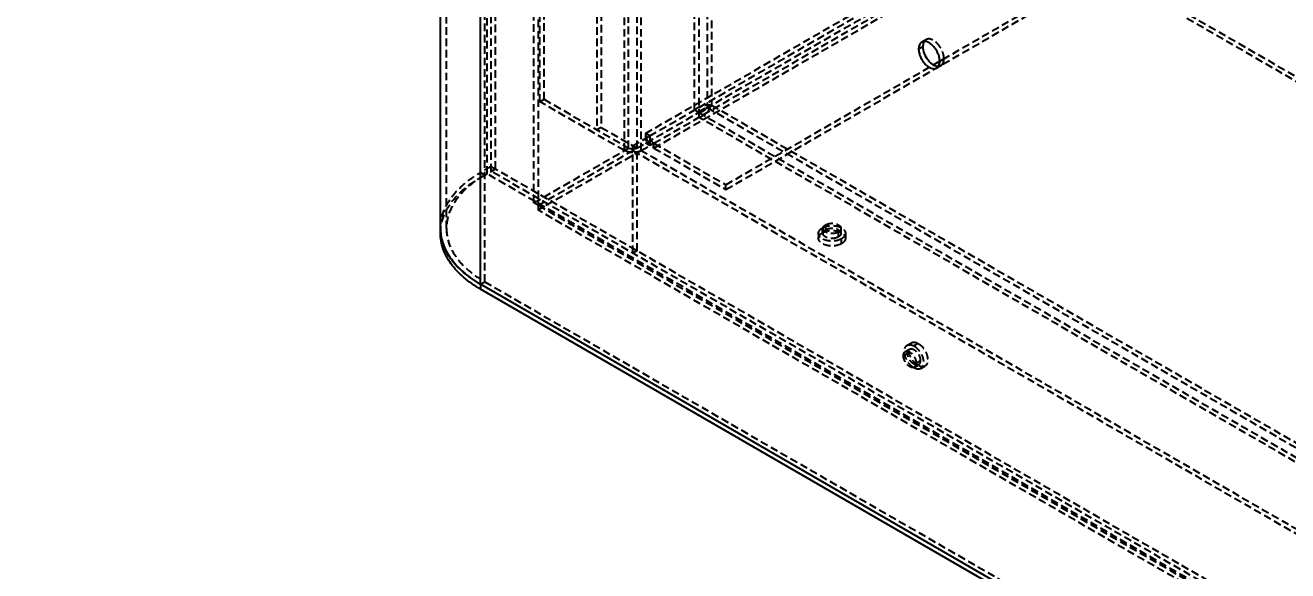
# Model space of a CAD drawing. Header units: millimetres. Extents: x 13106 to 40242, y 18888 to 28426.
# Drawn here: x 22831.4 to 23042.6, y 19859.2 to 19950.4 of the extents above; entities that cross this region are included whole.
import ezdxf
from ezdxf import colors
from ezdxf.entities.mleader import LeaderData, LeaderLine
from ezdxf.math import Vec2, Vec3

# ---------------------------------------------------------------- set-up
doc = ezdxf.new("R2010")
doc.units = ezdxf.units.MM
doc.linetypes.add('HIDDEN', pattern=[1.905, 1.27, -0.635])
doc.layers.add('02___PRT_ALL_AXES', color=7, linetype='Continuous')
doc.layers.add('DEFAULT_2', color=8, linetype='HIDDEN')

msp = doc.modelspace()

# ---------------------------------------------------------------- linework, layer by layer
at = {"color": 3, "linetype": 'Continuous'}
for p, q in [((22900.874, 19916.466), (22900.874, 20055.271)), ((22907.569, 19907.133), (22907.569, 20045.939)), ((22900.916, 19915.658), (22900.915, 19915.669)), ((23193.439, 19742.09), (22907.569, 19907.133))]:
    msp.add_line(p, q, dxfattribs=at)
at = {"color": 7, "linetype": 'Continuous'}
for p, q in [((22900.874, 19916.466), (22900.874, 19915.649)), ((22907.569, 19907.133), (22907.569, 19906.317)), ((23193.439, 19741.273), (22907.569, 19906.317))]:
    msp.add_line(p, q, dxfattribs=at)
at = {"color": 3, "linetype": 'Continuous'}
msp.add_arc((22908.526, 19916.467), 7.653, 180.00656, 185.98401, dxfattribs=at)
at = {"color": 7, "linetype": 'Continuous'}
msp.add_open_spline([(22907.569, 19906.317), (22906.566, 19906.896), (22904.746, 19908.149), (22902.571, 19910.436), (22901.195, 19912.963), (22900.874, 19914.779), (22900.874, 19915.649)], degree=3, knots=[0, 0, 0, 0, 0.2898043, 0.5490508, 0.7822292, 1, 1, 1, 1], dxfattribs=at)
at = {"color": 3, "linetype": 'Continuous'}
for points, knots in [([(22900.916, 19915.658), (22901.002, 19914.85), (22901.455, 19913.19), (22902.865, 19910.903), (22904.942, 19908.824), (22906.64, 19907.67), (22907.569, 19907.133)], [0, 0, 0, 0, 0.2179865, 0.4528063, 0.7124144, 1, 1, 1, 1]), ([(22901.248, 19914.087), (22901.207, 19914.216), (22901.057, 19914.731), (22900.959, 19915.26), (22900.916, 19915.658)], [0, 0, 0, 0, 0.2529818, 1, 1, 1, 1]), ([(22901.909, 19912.539), (22901.841, 19912.665), (22901.585, 19913.165), (22901.375, 19913.688), (22901.248, 19914.087)], [0, 0, 0, 0, 0.2550086, 1, 1, 1, 1]), ([(22902.888, 19911.049), (22902.794, 19911.169), (22902.437, 19911.645), (22902.119, 19912.15), (22901.909, 19912.539)], [0, 0, 0, 0, 0.2562049, 1, 1, 1, 1]), ([(22904.17, 19909.638), (22904.052, 19909.751), (22903.6, 19910.198), (22903.178, 19910.676), (22902.888, 19911.049)], [0, 0, 0, 0, 0.2566285, 1, 1, 1, 1]), ([(22905.739, 19908.326), (22905.598, 19908.43), (22905.055, 19908.842), (22904.537, 19909.288), (22904.17, 19909.638)], [0, 0, 0, 0, 0.2565319, 1, 1, 1, 1]), ([(22907.569, 19907.133), (22907.408, 19907.227), (22906.782, 19907.599), (22906.175, 19908.005), (22905.739, 19908.326)], [0, 0, 0, 0, 0.2559129, 1, 1, 1, 1])]:
    msp.add_open_spline(points, degree=3, knots=knots, dxfattribs=at)
at = {"layer": '02___PRT_ALL_AXES', "color": 8, "linetype": 'HIDDEN'}
for p, q in [((22982.079, 19948.026), (22981.372, 19947.618)), ((22984.579, 19943.696), (22983.872, 19943.288)), ((22984.39, 19944.432), (22985.097, 19944.841)), ((22964.767, 19915.752), (22964.767, 19916.568)), ((22964.108, 19915.65), (22964.108, 19914.833)), ((22967.949, 19913.915), (22967.949, 19914.731)), ((22968.608, 19915.65), (22968.608, 19914.833)), ((22978.951, 19896.941), (22979.658, 19897.349)), ((22980.783, 19897.238), (22980.076, 19896.83)), ((22979.015, 19895.605), (22978.308, 19895.197)), ((22978.619, 19895.883), (22979.326, 19896.292)), ((22980.783, 19893.564), (22980.076, 19893.155)), ((22980.119, 19893.285), (22980.826, 19893.694)), ((22981.137, 19894.38), (22980.43, 19893.972)), ((22981.201, 19893.044), (22981.908, 19893.452))]:
    msp.add_line(p, q, dxfattribs=at)
at = {"layer": '02___PRT_ALL_AXES', "color": 7, "linetype": 'Continuous'}
msp.add_line((22980.854, 19946.473), (22981.561, 19946.882), dxfattribs=at)
at = {"layer": '02___PRT_ALL_AXES', "color": 8, "linetype": 'HIDDEN'}
msp.add_arc((22980.573, 19894.133), 0.507, 288.94133, 299.95797, dxfattribs=at)
at = {"layer": '02___PRT_ALL_AXES', "color": 3, "linetype": 'Continuous'}
for points, knots in [([(22984.39, 19944.432), (22984.39, 19944.646), (22984.33, 19945.095), (22984.107, 19945.755), (22983.763, 19946.391), (22983.326, 19946.95), (22982.831, 19947.388), (22982.315, 19947.67), (22981.81, 19947.771), (22981.497, 19947.69), (22981.372, 19947.618)], [0, 0, 0, 0, 0.1288259, 0.2705668, 0.417882, 0.5623852, 0.6962002, 0.8135934, 0.9130647, 1, 1, 1, 1]), ([(22981.372, 19947.618), (22981.289, 19947.57), (22981.135, 19947.441), (22980.971, 19947.172), (22980.873, 19946.841), (22980.854, 19946.6), (22980.854, 19946.473)], [0, 0, 0, 0, 0.2177726, 0.4509519, 0.7102012, 1, 1, 1, 1]), ([(22980.854, 19946.473), (22980.854, 19946.26), (22980.914, 19945.81), (22981.137, 19945.151), (22981.481, 19944.515), (22981.917, 19943.956), (22982.412, 19943.518), (22982.928, 19943.236), (22983.433, 19943.135), (22983.747, 19943.216), (22983.872, 19943.288)], [0, 0, 0, 0, 0.1288259, 0.2705668, 0.417882, 0.5623852, 0.6962002, 0.8135934, 0.9130647, 1, 1, 1, 1]), ([(22983.872, 19943.288), (22983.954, 19943.335), (22984.109, 19943.465), (22984.273, 19943.734), (22984.37, 19944.065), (22984.39, 19944.306), (22984.39, 19944.432)], [0, 0, 0, 0, 0.2177726, 0.4509519, 0.7102012, 1, 1, 1, 1])]:
    msp.add_open_spline(points, degree=3, knots=knots, dxfattribs=at)
at = {"layer": '02___PRT_ALL_AXES', "color": 7, "linetype": 'Continuous'}
for points, knots in [([(22981.775, 19947.732), (22981.739, 19947.676), (22981.603, 19947.413), (22981.561, 19947.11), (22981.561, 19946.882)], [0, 0, 0, 0, 0.225519, 1, 1, 1, 1]), ([(22981.561, 19946.882), (22981.561, 19946.493), (22981.751, 19945.68), (22982.262, 19944.783), (22982.82, 19944.177), (22983.371, 19943.753), (22983.867, 19943.565), (22984.172, 19943.58)], [0, 0, 0, 0, 0.2568497, 0.5385279, 0.6739585, 0.798147, 1, 1, 1, 1])]:
    msp.add_open_spline(points, degree=3, knots=knots, dxfattribs=at)
at = {"layer": '02___PRT_ALL_AXES', "color": 8, "linetype": 'HIDDEN'}
for points, knots in [([(22982.079, 19948.026), (22982.049, 19948.009), (22981.93, 19947.93), (22981.833, 19947.822), (22981.775, 19947.732)], [0, 0, 0, 0, 0.2447683, 1, 1, 1, 1]), ([(22985.097, 19944.841), (22985.097, 19945.054), (22985.037, 19945.504), (22984.814, 19946.163), (22984.47, 19946.799), (22984.033, 19947.358), (22983.538, 19947.796), (22983.023, 19948.078), (22982.518, 19948.179), (22982.204, 19948.098), (22982.079, 19948.026)], [0, 0, 0, 0, 0.1288259, 0.2705668, 0.417882, 0.5623852, 0.6962002, 0.8135934, 0.9130647, 1, 1, 1, 1]), ([(22984.172, 19943.58), (22984.209, 19943.582), (22984.35, 19943.596), (22984.488, 19943.644), (22984.579, 19943.696)], [0, 0, 0, 0, 0.259283, 1, 1, 1, 1]), ([(22984.579, 19943.696), (22984.661, 19943.744), (22984.816, 19943.873), (22984.98, 19944.142), (22985.078, 19944.473), (22985.097, 19944.714), (22985.097, 19944.841)], [0, 0, 0, 0, 0.2177726, 0.4509519, 0.7102012, 1, 1, 1, 1]), ([(22964.108, 19915.65), (22964.108, 19915.735), (22964.14, 19915.914), (22964.33, 19916.263), (22964.581, 19916.461), (22964.767, 19916.568)], [0, 0, 0, 0, 0.2184351, 0.4523244, 1, 1, 1, 1]), ([(22964.767, 19916.568), (22965.115, 19916.769), (22965.737, 19916.938), (22966.575, 19916.961), (22967.208, 19916.872), (22967.772, 19916.684), (22968.224, 19916.408), (22968.53, 19916.06), (22968.608, 19915.78), (22968.608, 19915.65)], [0, 0, 0, 0, 0.2695732, 0.4170898, 0.5617908, 0.6957888, 0.8133419, 0.9129478, 1, 1, 1, 1]), ([(22964.767, 19915.752), (22965.042, 19915.91), (22965.691, 19916.121), (22966.7, 19916.161), (22967.645, 19915.954), (22968.185, 19915.626), (22968.366, 19915.42)], [0, 0, 0, 0, 0.2488514, 0.5234159, 0.7846297, 1, 1, 1, 1]), ([(22967.949, 19914.731), (22967.601, 19914.53), (22966.979, 19914.362), (22966.141, 19914.338), (22965.508, 19914.427), (22964.944, 19914.616), (22964.492, 19914.891), (22964.186, 19915.239), (22964.108, 19915.52), (22964.108, 19915.65)], [0, 0, 0, 0, 0.2695732, 0.4170898, 0.5617908, 0.6957888, 0.8133419, 0.9129478, 1, 1, 1, 1]), ([(22964.108, 19914.833), (22964.108, 19914.868), (22964.118, 19915.011), (22964.169, 19915.15), (22964.223, 19915.243)], [0, 0, 0, 0, 0.243583, 1, 1, 1, 1]), ([(22967.949, 19913.915), (22967.601, 19913.714), (22966.979, 19913.545), (22966.141, 19913.522), (22965.508, 19913.611), (22964.944, 19913.799), (22964.492, 19914.075), (22964.186, 19914.423), (22964.108, 19914.703), (22964.108, 19914.833)], [0, 0, 0, 0, 0.2695732, 0.4170898, 0.5617908, 0.6957888, 0.8133419, 0.9129478, 1, 1, 1, 1]), ([(22964.223, 19915.243), (22964.232, 19915.259), (22964.27, 19915.32), (22964.314, 19915.378), (22964.35, 19915.42)], [0, 0, 0, 0, 0.2427585, 1, 1, 1, 1]), ([(22964.35, 19915.42), (22964.378, 19915.451), (22964.502, 19915.579), (22964.649, 19915.684), (22964.767, 19915.752)], [0, 0, 0, 0, 0.2338337, 1, 1, 1, 1]), ([(22968.608, 19915.65), (22968.608, 19915.564), (22968.576, 19915.385), (22968.386, 19915.036), (22968.135, 19914.839), (22967.949, 19914.731)], [0, 0, 0, 0, 0.2184351, 0.4523244, 1, 1, 1, 1]), ([(22968.608, 19914.833), (22968.608, 19914.748), (22968.576, 19914.569), (22968.386, 19914.22), (22968.135, 19914.022), (22967.949, 19913.915)], [0, 0, 0, 0, 0.2184351, 0.4523244, 1, 1, 1, 1]), ([(22968.366, 19915.42), (22968.378, 19915.406), (22968.425, 19915.35), (22968.466, 19915.29), (22968.493, 19915.243)], [0, 0, 0, 0, 0.2578325, 1, 1, 1, 1]), ([(22968.493, 19915.243), (22968.512, 19915.211), (22968.576, 19915.083), (22968.608, 19914.939), (22968.608, 19914.833)], [0, 0, 0, 0, 0.2613174, 1, 1, 1, 1]), ([(22978.951, 19896.941), (22979.025, 19896.984), (22979.196, 19897.046), (22979.593, 19897.056), (22979.89, 19896.937), (22980.076, 19896.83)], [0, 0, 0, 0, 0.2184359, 0.452332, 1, 1, 1, 1]), ([(22980.783, 19893.564), (22980.486, 19893.735), (22979.947, 19894.237), (22979.48, 19895.02), (22979.253, 19895.715), (22979.16, 19896.33), (22979.221, 19896.799), (22979.357, 19897.038)], [0, 0, 0, 0, 0.2550378, 0.5351523, 0.6705216, 0.7953358, 1, 1, 1, 1]), ([(22979.357, 19897.038), (22979.376, 19897.071), (22979.454, 19897.193), (22979.565, 19897.296), (22979.658, 19897.349)], [0, 0, 0, 0, 0.2616472, 1, 1, 1, 1]), ([(22979.658, 19897.349), (22979.732, 19897.392), (22979.903, 19897.454), (22980.3, 19897.464), (22980.597, 19897.345), (22980.783, 19897.238)], [0, 0, 0, 0, 0.2184359, 0.452332, 1, 1, 1, 1]), ([(22980.783, 19897.238), (22981.131, 19897.037), (22981.588, 19896.582), (22982.027, 19895.869), (22982.267, 19895.276), (22982.385, 19894.693), (22982.373, 19894.164), (22982.224, 19893.725), (22982.02, 19893.517), (22981.908, 19893.452)], [0, 0, 0, 0, 0.2695766, 0.4170945, 0.5617952, 0.6957932, 0.8133426, 0.9129475, 1, 1, 1, 1]), ([(22978.308, 19895.197), (22978.308, 19895.34), (22978.343, 19895.606), (22978.518, 19895.825), (22978.619, 19895.883)], [0, 0, 0, 0, 0.5507638, 1, 1, 1, 1]), ([(22980.119, 19893.285), (22980.044, 19893.242), (22979.856, 19893.194), (22979.553, 19893.254), (22979.243, 19893.423), (22978.837, 19893.784), (22978.456, 19894.373), (22978.308, 19894.929), (22978.308, 19895.197)], [0, 0, 0, 0, 0.0871471, 0.1868619, 0.3045423, 0.4386847, 0.7301363, 1, 1, 1, 1]), ([(22980.076, 19893.155), (22979.728, 19893.356), (22979.271, 19893.811), (22978.832, 19894.525), (22978.592, 19895.117), (22978.474, 19895.7), (22978.486, 19896.229), (22978.635, 19896.668), (22978.839, 19896.876), (22978.951, 19896.941)], [0, 0, 0, 0, 0.2695766, 0.4170945, 0.5617952, 0.6957932, 0.8133426, 0.9129475, 1, 1, 1, 1]), ([(22978.619, 19895.883), (22978.694, 19895.927), (22978.882, 19895.975), (22979.185, 19895.914), (22979.495, 19895.745), (22979.901, 19895.385), (22980.282, 19894.795), (22980.43, 19894.24), (22980.43, 19893.972)], [0, 0, 0, 0, 0.0871471, 0.1868619, 0.3045423, 0.4386847, 0.7301363, 1, 1, 1, 1]), ([(22979.015, 19895.605), (22979.015, 19895.634), (22979.019, 19895.744), (22979.037, 19895.854), (22979.06, 19895.931)], [0, 0, 0, 0, 0.2652538, 1, 1, 1, 1]), ([(22980.381, 19893.643), (22980.203, 19893.684), (22979.84, 19893.892), (22979.414, 19894.367), (22979.108, 19894.958), (22979.015, 19895.396), (22979.015, 19895.605)], [0, 0, 0, 0, 0.2172363, 0.4786809, 0.7522264, 1, 1, 1, 1]), ([(22979.06, 19895.931), (22979.084, 19896.008), (22979.148, 19896.149), (22979.264, 19896.256), (22979.326, 19896.292)], [0, 0, 0, 0, 0.5252879, 1, 1, 1, 1]), ([(22979.326, 19896.292), (22979.401, 19896.335), (22979.589, 19896.383), (22979.892, 19896.323), (22980.202, 19896.153), (22980.608, 19895.793), (22980.989, 19895.204), (22981.137, 19894.648), (22981.137, 19894.38)], [0, 0, 0, 0, 0.0871471, 0.1868619, 0.3045423, 0.4386847, 0.7301363, 1, 1, 1, 1]), ([(22980.076, 19896.83), (22980.424, 19896.629), (22980.881, 19896.174), (22981.32, 19895.46), (22981.56, 19894.868), (22981.678, 19894.285), (22981.666, 19893.756), (22981.517, 19893.317), (22981.313, 19893.109), (22981.201, 19893.044)], [0, 0, 0, 0, 0.2695766, 0.4170945, 0.5617952, 0.6957932, 0.8133426, 0.9129475, 1, 1, 1, 1]), ([(22981.201, 19893.044), (22981.127, 19893.001), (22980.956, 19892.939), (22980.559, 19892.929), (22980.262, 19893.048), (22980.076, 19893.155)], [0, 0, 0, 0, 0.2184359, 0.452332, 1, 1, 1, 1]), ([(22980.43, 19893.972), (22980.43, 19893.829), (22980.395, 19893.563), (22980.22, 19893.344), (22980.119, 19893.285)], [0, 0, 0, 0, 0.5507638, 1, 1, 1, 1]), ([(22980.737, 19893.653), (22980.69, 19893.637), (22980.622, 19893.624), (22980.554, 19893.623), (22980.536, 19893.623)], [0, 0, 0, 0, 0.7407102, 1, 1, 1, 1]), ([(22981.505, 19893.347), (22981.448, 19893.346), (22981.194, 19893.366), (22980.953, 19893.466), (22980.783, 19893.564)], [0, 0, 0, 0, 0.2265789, 1, 1, 1, 1]), ([(22981.137, 19894.38), (22981.137, 19894.237), (22981.102, 19893.971), (22980.927, 19893.752), (22980.826, 19893.694)], [0, 0, 0, 0, 0.5507638, 1, 1, 1, 1]), ([(22981.908, 19893.452), (22981.878, 19893.435), (22981.753, 19893.373), (22981.611, 19893.348), (22981.505, 19893.347)], [0, 0, 0, 0, 0.2438313, 1, 1, 1, 1])]:
    msp.add_open_spline(points, degree=3, knots=knots, dxfattribs=at)
msp.add_open_spline([(22980.536, 19893.623), (22980.484, 19893.624), (22980.432, 19893.632), (22980.381, 19893.643)], degree=3, dxfattribs=at)
at = {"layer": 'DEFAULT_2', "color": 8, "linetype": 'HIDDEN'}
for p, q in [((22935.175, 19932.347), (23214.481, 20093.603)), ((22917.214, 19920.344), (23215.895, 20092.787)), ((22936.589, 19930.714), (23215.895, 20091.97)), ((22936.589, 19929.897), (23215.895, 20091.154)), ((22948.61, 19923.774), (23227.916, 20085.03)), ((22948.61, 19922.957), (23227.916, 20084.214)), ((22908.658, 19925.61), (22908.658, 20065.232)), ((22909.365, 19926.019), (22909.365, 20065.641)), ((22910.072, 19926.427), (22910.072, 20065.232)), ((22901.874, 19916.466), (22901.874, 20055.271)), ((22908.276, 19907.542), (22908.276, 20046.347)), ((22917.497, 19937.654), (22917.497, 20034.818)), ((22918.204, 19938.062), (22918.204, 20035.226)), ((22927.043, 20030.123), (22927.043, 19932.959)), ((22927.75, 20030.531), (22927.75, 19933.367)), ((22943.377, 19936.266), (22943.377, 20030.164)), ((22944.084, 20029.756), (22944.084, 19935.858)), ((22945.498, 20028.939), (22945.498, 19936.674)), ((22946.205, 20029.347), (22946.205, 19937.082)), ((22931.639, 19929.489), (22931.639, 20026.653)), ((22932.346, 19929.897), (22932.346, 20027.061)), ((22933.76, 19929.897), (22933.76, 20027.061)), ((22934.467, 19929.489), (22934.467, 20026.653)), ((22916.507, 19920.753), (22916.507, 20014.65)), ((22917.214, 20015.059), (23185.209, 19860.335)), ((22917.214, 20014.242), (22917.214, 19920.344)), ((23185.209, 19859.519), (22917.214, 20014.242)), ((22935.882, 19931.939), (23038.414, 19991.136)), ((22917.497, 19937.654), (22918.204, 19938.062)), ((22931.639, 19929.489), (22917.497, 19937.654)), ((22918.204, 19938.062), (23220.14, 19763.743)), ((22944.084, 19935.858), (22943.377, 19936.266)), ((22944.084, 19935.858), (22944.084, 19935.041)), ((22944.084, 19935.858), (23212.079, 19781.134)), ((23212.079, 19780.318), (22944.084, 19935.041)), ((22945.498, 19936.674), (23212.079, 19782.767)), ((22946.205, 19937.082), (23212.786, 19783.176)), ((22927.75, 19933.367), (22927.043, 19932.959)), ((22927.75, 19933.367), (23209.18, 19770.888)), ((22916.507, 19920.753), (22935.882, 19931.939)), ((22935.175, 19932.347), (22935.175, 19930.714)), ((22935.882, 19931.939), (22935.175, 19932.347)), ((22935.882, 19931.939), (22935.882, 19930.306)), ((22934.467, 19929.489), (22917.214, 19919.528)), ((22933.053, 19912.343), (22933.053, 19930.306)), ((22933.76, 19912.751), (22933.76, 19929.897)), ((22934.467, 19929.489), (22935.882, 19930.306)), ((22935.882, 19930.306), (22935.175, 19930.714)), ((22936.589, 19930.714), (22935.882, 19930.306)), ((22936.512, 19929.944), (22936.55, 19930.737)), ((22936.589, 19929.897), (22936.589, 19930.714)), ((22936.589, 19930.714), (22948.61, 19923.774)), ((22936.589, 19929.897), (22948.61, 19922.957)), ((22909.365, 19926.835), (22907.569, 19925.798)), ((22909.365, 19926.835), (23227.564, 19743.127)), ((22907.569, 19924.982), (22910.072, 19926.427)), ((22907.569, 19925.798), (22908.276, 19925.39)), ((23226.857, 19741.902), (22908.658, 19925.61)), ((23227.564, 19742.31), (22909.365, 19926.019)), ((22948.61, 19922.957), (22948.61, 19923.774)), ((22917.214, 19920.344), (22916.507, 19920.753)), ((22917.214, 19920.344), (22917.214, 19919.528)), ((22917.214, 19920.344), (23185.209, 19765.621)), ((23185.209, 19764.805), (22917.214, 19919.528)), ((22964.858, 19916.466), (22964.858, 19915.65)), ((22965.297, 19917.079), (22965.297, 19916.262)), ((22967.858, 19916.466), (22967.858, 19915.65)), ((22967.419, 19915.854), (22967.419, 19915.037)), ((22933.76, 19912.751), (22933.053, 19912.343)), ((22907.569, 19907.133), (22908.276, 19907.542)), ((22908.276, 19907.542), (23194.147, 19742.498))]:
    msp.add_line(p, q, dxfattribs=at)
for centre, radius in [((22937.571, 19931.597), 1.963), ((22937.08, 19931.563), 0.981)]:
    msp.add_arc(centre, radius, 237.35962, 239.98308, dxfattribs=at)
for points, knots in [([(22943.377, 19936.266), (22943.764, 19936.632), (22944.516, 19936.996), (22945.512, 19937.151), (22945.993, 19937.127), (22946.205, 19937.082)], [0, 0, 0, 0, 0.5288522, 0.7848721, 1, 1, 1, 1]), ([(22944.084, 19935.041), (22944.595, 19935.194), (22945.286, 19935.663), (22945.918, 19936.448), (22946.138, 19936.876), (22946.205, 19937.082)], [0, 0, 0, 0, 0.5288513, 0.7848712, 1, 1, 1, 1]), ([(22944.084, 19935.858), (22944.386, 19935.896), (22944.916, 19936.115), (22945.342, 19936.481), (22945.498, 19936.674)], [0, 0, 0, 0, 0.550145, 1, 1, 1, 1]), ([(22944.084, 19935.858), (22944.268, 19936.1), (22944.723, 19936.45), (22945.252, 19936.635), (22945.498, 19936.674)], [0, 0, 0, 0, 0.5501455, 1, 1, 1, 1]), ([(22935.175, 19932.347), (22935.175, 19932.288), (22935.186, 19932.036), (22935.241, 19931.787), (22935.3, 19931.603)], [0, 0, 0, 0, 0.2346039, 1, 1, 1, 1]), ([(22935.3, 19931.603), (22935.409, 19931.261), (22935.732, 19930.634), (22936.229, 19930.125), (22936.512, 19929.944)], [0, 0, 0, 0, 0.5167912, 1, 1, 1, 1]), ([(22935.882, 19931.939), (22935.882, 19931.705), (22936.038, 19931.24), (22936.351, 19930.865), (22936.55, 19930.737)], [0, 0, 0, 0, 0.4965783, 1, 1, 1, 1]), ([(22933.053, 19929.151), (22932.796, 19929.151), (22932.306, 19929.204), (22931.84, 19929.373), (22931.639, 19929.489)], [0, 0, 0, 0, 0.5255501, 1, 1, 1, 1]), ([(22933.76, 19929.897), (22933.55, 19929.776), (22933.053, 19929.68), (22932.556, 19929.776), (22932.346, 19929.897)], [0, 0, 0, 0, 0.4999995, 1, 1, 1, 1]), ([(22934.467, 19929.489), (22934.267, 19929.373), (22933.8, 19929.204), (22933.31, 19929.151), (22933.053, 19929.151)], [0, 0, 0, 0, 0.4744493, 1, 1, 1, 1]), ([(22900.874, 19916.466), (22900.874, 19917.336), (22901.195, 19919.152), (22902.571, 19921.679), (22904.745, 19923.966), (22906.566, 19925.219), (22907.569, 19925.798)], [0, 0, 0, 0, 0.2177713, 0.4509498, 0.7101962, 1, 1, 1, 1]), ([(22900.874, 19915.649), (22900.874, 19916.52), (22901.195, 19918.335), (22902.571, 19920.863), (22904.745, 19923.149), (22906.566, 19924.402), (22907.569, 19924.982)], [0, 0, 0, 0, 0.2177713, 0.4509498, 0.7101962, 1, 1, 1, 1]), ([(22908.276, 19925.39), (22907.317, 19924.836), (22905.576, 19923.638), (22903.497, 19921.451), (22902.181, 19919.034), (22901.874, 19917.298), (22901.874, 19916.466)], [0, 0, 0, 0, 0.2898038, 0.5490502, 0.7822287, 1, 1, 1, 1]), ([(22901.874, 19916.466), (22901.874, 19915.633), (22902.181, 19913.897), (22903.497, 19911.48), (22905.576, 19909.294), (22907.317, 19908.096), (22908.276, 19907.542)], [0, 0, 0, 0, 0.2177708, 0.4509492, 0.7101957, 1, 1, 1, 1]), ([(22964.858, 19916.466), (22964.858, 19916.583), (22964.96, 19916.844), (22965.173, 19917.007), (22965.297, 19917.079)], [0, 0, 0, 0, 0.4492343, 1, 1, 1, 1]), ([(22967.419, 19915.854), (22967.187, 19915.72), (22966.632, 19915.57), (22965.931, 19915.605), (22965.416, 19915.777), (22965.114, 19915.96), (22964.91, 19916.193), (22964.858, 19916.38), (22964.858, 19916.466)], [0, 0, 0, 0, 0.2698637, 0.561317, 0.69546, 0.8131405, 0.9128545, 1, 1, 1, 1]), ([(22964.858, 19915.65), (22964.858, 19915.767), (22964.96, 19916.027), (22965.173, 19916.19), (22965.297, 19916.262)], [0, 0, 0, 0, 0.4492343, 1, 1, 1, 1]), ([(22965.297, 19917.079), (22965.529, 19917.213), (22966.084, 19917.363), (22966.785, 19917.327), (22967.301, 19917.156), (22967.602, 19916.972), (22967.806, 19916.74), (22967.858, 19916.553), (22967.858, 19916.466)], [0, 0, 0, 0, 0.2698637, 0.561317, 0.69546, 0.8131405, 0.9128545, 1, 1, 1, 1]), ([(22965.297, 19916.262), (22965.529, 19916.396), (22966.084, 19916.546), (22966.785, 19916.511), (22967.301, 19916.339), (22967.602, 19916.156), (22967.806, 19915.923), (22967.858, 19915.736), (22967.858, 19915.65)], [0, 0, 0, 0, 0.2698637, 0.561317, 0.69546, 0.8131405, 0.9128545, 1, 1, 1, 1]), ([(22967.858, 19916.466), (22967.858, 19916.349), (22967.756, 19916.089), (22967.543, 19915.926), (22967.419, 19915.854)], [0, 0, 0, 0, 0.4492343, 1, 1, 1, 1]), ([(22967.419, 19915.037), (22967.187, 19914.903), (22966.632, 19914.753), (22965.931, 19914.789), (22965.416, 19914.96), (22965.114, 19915.144), (22964.91, 19915.376), (22964.858, 19915.563), (22964.858, 19915.65)], [0, 0, 0, 0, 0.2698637, 0.561317, 0.69546, 0.8131405, 0.9128545, 1, 1, 1, 1]), ([(22967.858, 19915.65), (22967.858, 19915.533), (22967.756, 19915.272), (22967.543, 19915.109), (22967.419, 19915.037)], [0, 0, 0, 0, 0.4492343, 1, 1, 1, 1])]:
    msp.add_open_spline(points, degree=3, knots=knots, dxfattribs=at)

# ---------------------------------------------------------------- leaders
at = {"lineweight": 9}
ml = msp.add_multileader_mtext('Standard', dxfattribs=at)
ml.set_content('2', color=2)
ml.set_leader_properties(color=2)
ml.build(insert=Vec2(0, 0))
ml.multileader.update_dxf_attribs({"text_left_attachment_type": 5, "text_right_attachment_type": 5, "dogleg_length": 0.36})
ctx = ml.context
ctx.base_point, ctx.char_height, ctx.plane_origin = Vec3(22832.364, 20171.267), 30, Vec3(23189.391, 19861.934)
ctx.left_attachment, ctx.right_attachment, ctx.text_align_type = 5, 5, 2
notes = []
notes.append((ctx, [(0, (1, 1, 0), (22856.724, 20171.267), (-1, 0), 0.36, [(0, [(23189.391, 19861.934)], 0, [])])]))
ctx.mtext.insert, ctx.mtext.alignment, ctx.mtext.flow_direction = Vec3(22854.364, 20207.267), 3, 5
for ctx, leaders in notes:
    for number, flags, end, landing, length, lines in leaders:
        leader = LeaderData()
        leader.index, (leader.has_last_leader_line, leader.has_dogleg_vector, leader.attachment_direction) = number, flags
        leader.last_leader_point, leader.dogleg_vector, leader.dogleg_length = Vec3(end), Vec3(landing), length
        for number, points, colour, breaks in lines:
            line = LeaderLine()
            line.index, line.vertices, line.color, line.breaks = number, Vec3.list(points), colors.encode_raw_color(colour), breaks
            leader.lines.append(line)
        ctx.leaders.append(leader)

doc.saveas('drawing.dxf')
